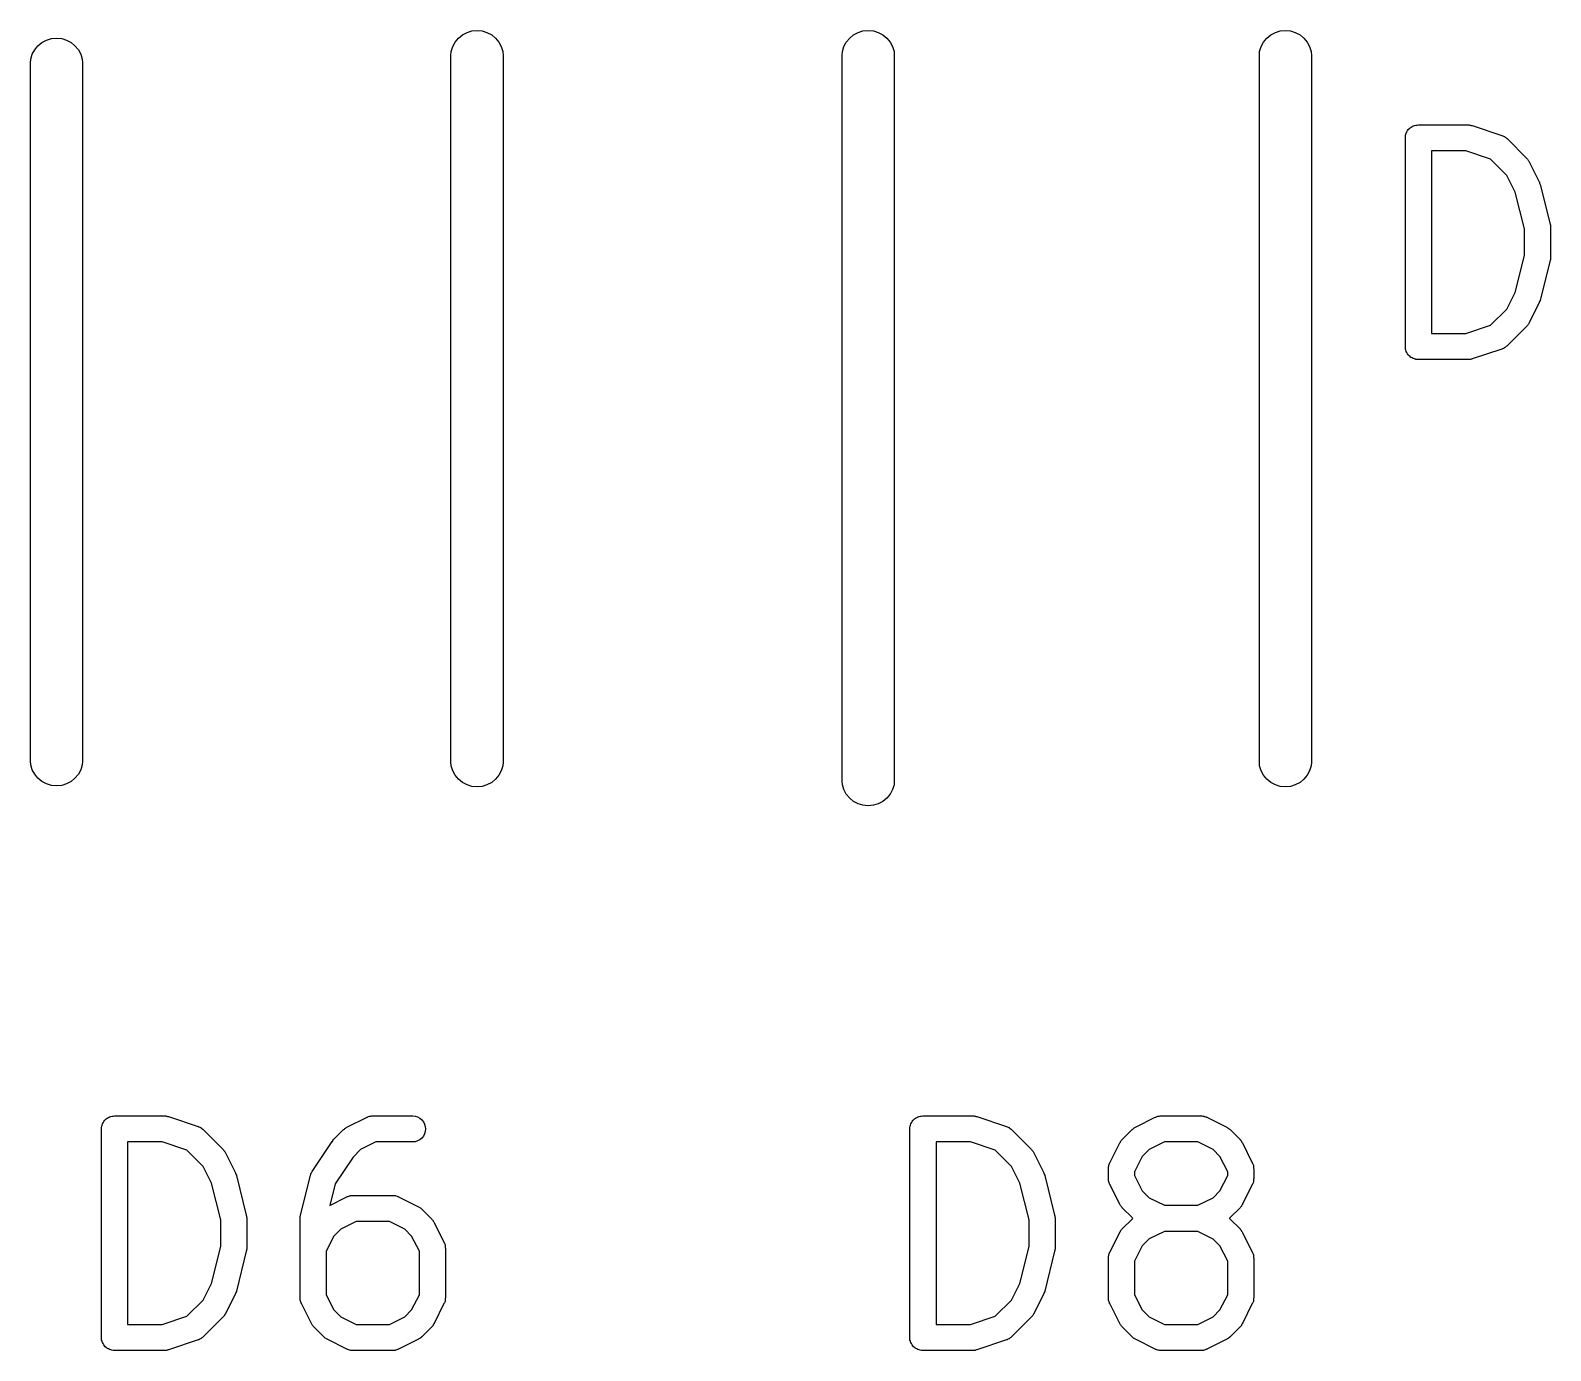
# Model space of a CAD drawing. Extents: x 160.5 to 231.1, y -123.8 to -81.5.
# Drawn here: x 172.09 to 177.92, y -98.51 to -93.45 of the extents above; entities that cross this region are included whole.
import ezdxf

# ---------------------------------------------------------------- set-up
doc = ezdxf.new("R2010")
doc.units = 0
doc.layers.add('BLACK', color=7, linetype='CONTINUOUS')

msp = doc.modelspace()

# ---------------------------------------------------------------- linework, layer by layer
at = {"layer": 'BLACK', "linetype": 'CONTINUOUS'}
for p, q in [((173.762, -93.4572), (173.78, -93.4514)), ((173.78, -93.4514), (173.8, -93.4495)), ((173.8, -93.4495), (173.82, -93.4514)), ((173.82, -93.4514), (173.838, -93.4572)), ((175.262, -93.4572), (175.28, -93.4514)), ((175.28, -93.4514), (175.3, -93.4495)), ((175.3, -93.4495), (175.32, -93.4514)), ((175.32, -93.4514), (175.338, -93.4572)), ((176.862, -93.4572), (176.88, -93.4514)), ((176.88, -93.4514), (176.9, -93.4495)), ((176.9, -93.4495), (176.92, -93.4514)), ((176.92, -93.4514), (176.938, -93.4572)), ((172.104, -93.5234), (172.116, -93.5081)), ((172.116, -93.5081), (172.131, -93.4957)), ((172.131, -93.4957), (172.149, -93.4864)), ((172.149, -93.4864), (172.168, -93.4806)), ((172.168, -93.4806), (172.187, -93.4787)), ((172.187, -93.4787), (172.207, -93.4806)), ((172.207, -93.4806), (172.226, -93.4864)), ((172.226, -93.4864), (172.243, -93.4957)), ((172.243, -93.4957), (172.258, -93.5081)), ((172.258, -93.5081), (172.271, -93.5234)), ((173.701, -93.5304), (173.707, -93.5115)), ((173.707, -93.5115), (173.716, -93.4942)), ((173.716, -93.4942), (173.729, -93.4789)), ((173.729, -93.4789), (173.744, -93.4665)), ((173.744, -93.4665), (173.762, -93.4572)), ((173.838, -93.4572), (173.856, -93.4665)), ((173.856, -93.4665), (173.871, -93.4789)), ((173.871, -93.4789), (173.884, -93.4942)), ((173.884, -93.4942), (173.893, -93.5115)), ((173.893, -93.5115), (173.899, -93.5304)), ((175.201, -93.5304), (175.207, -93.5115)), ((175.207, -93.5115), (175.216, -93.4942)), ((175.216, -93.4942), (175.229, -93.4789)), ((175.229, -93.4789), (175.244, -93.4665)), ((175.244, -93.4665), (175.262, -93.4572)), ((175.338, -93.4572), (175.356, -93.4665)), ((175.356, -93.4665), (175.371, -93.4789)), ((175.371, -93.4789), (175.384, -93.4942)), ((175.384, -93.4942), (175.393, -93.5115)), ((175.393, -93.5115), (175.399, -93.5304)), ((176.801, -93.5304), (176.807, -93.5115)), ((176.807, -93.5115), (176.816, -93.4942)), ((176.816, -93.4942), (176.829, -93.4789)), ((176.829, -93.4789), (176.844, -93.4665)), ((176.844, -93.4665), (176.862, -93.4572)), ((176.938, -93.4572), (176.956, -93.4665)), ((176.956, -93.4665), (176.971, -93.4789)), ((176.971, -93.4789), (176.984, -93.4942)), ((176.984, -93.4942), (176.993, -93.5115)), ((176.993, -93.5115), (176.999, -93.5304)), ((172.087, -93.5743), (172.089, -93.5596)), ((172.089, -93.5596), (172.094, -93.5407)), ((172.094, -93.5407), (172.104, -93.5234)), ((172.271, -93.5234), (172.28, -93.5407)), ((172.28, -93.5407), (172.286, -93.5596)), ((172.286, -93.5596), (172.287, -93.5743)), ((173.7, -93.5451), (173.701, -93.5304)), ((173.7, -96.2549), (173.7, -93.5451)), ((173.899, -93.5304), (173.9, -93.5451)), ((173.9, -93.5451), (173.9, -96.2549)), ((175.2, -93.5451), (175.201, -93.5304)), ((175.2, -96.3273), (175.2, -93.5451)), ((175.399, -93.5304), (175.4, -93.5451)), ((175.4, -93.5451), (175.4, -96.3273)), ((176.8, -93.5451), (176.801, -93.5304)), ((176.8, -96.2549), (176.8, -93.5451)), ((176.999, -93.5304), (177, -93.5451)), ((177, -93.5451), (177, -96.2549)), ((172.087, -96.2511), (172.087, -93.5743)), ((172.287, -93.5743), (172.287, -96.2511)), ((177.36, -93.8566), (177.361, -93.8518)), ((177.36, -93.8612), (177.36, -93.8566)), ((177.36, -93.8615), (177.36, -93.8612)), ((177.36, -93.8616), (177.36, -93.8615)), ((177.36, -93.8619), (177.36, -93.8616)), ((177.36, -93.8616), (177.36, -93.8616)), ((177.36, -94.6619), (177.36, -93.8619)), ((177.361, -93.8515), (177.362, -93.847)), ((177.361, -93.8517), (177.361, -93.8515)), ((177.361, -93.8518), (177.361, -93.8517)), ((177.362, -93.847), (177.363, -93.8425)), ((177.363, -93.8425), (177.364, -93.8424)), ((177.364, -93.8422), (177.366, -93.8381)), ((177.364, -93.8424), (177.364, -93.8422)), ((177.366, -93.8381), (177.368, -93.8339)), ((177.368, -93.8337), (177.371, -93.8301)), ((177.368, -93.8338), (177.368, -93.8337)), ((177.368, -93.8339), (177.368, -93.8338)), ((177.371, -93.8301), (177.374, -93.8264)), ((177.374, -93.8263), (177.375, -93.8262)), ((177.374, -93.8264), (177.374, -93.8263)), ((177.375, -93.8262), (177.378, -93.8233)), ((177.378, -93.8233), (177.382, -93.8203)), ((177.382, -93.8201), (177.386, -93.8179)), ((177.382, -93.8202), (177.382, -93.8201)), ((177.382, -93.8203), (177.382, -93.8202)), ((177.386, -93.8179), (177.39, -93.8157)), ((177.39, -93.8157), (177.391, -93.8156)), ((177.391, -93.8155), (177.395, -93.8142)), ((177.391, -93.8156), (177.391, -93.8155)), ((177.395, -93.8142), (177.4, -93.8129)), ((177.4, -93.8128), (177.405, -93.8124)), ((177.4, -93.8129), (177.4, -93.8128)), ((177.4, -93.8128), (177.4, -93.8128)), ((177.405, -93.8124), (177.41, -93.8119)), ((177.41, -93.8119), (177.6, -93.8119)), ((177.6, -93.8119), (177.601, -93.8119)), ((177.601, -93.8119), (177.603, -93.8122)), ((177.603, -93.8122), (177.606, -93.8123)), ((177.606, -93.8123), (177.608, -93.8128)), ((177.608, -93.8128), (177.61, -93.813)), ((177.61, -93.813), (177.613, -93.8138)), ((177.613, -93.8138), (177.616, -93.8145)), ((177.616, -93.8145), (177.73, -93.8526)), ((177.73, -93.8526), (177.731, -93.8528)), ((177.731, -93.8528), (177.732, -93.8534)), ((177.732, -93.8534), (177.733, -93.8538)), ((177.733, -93.8538), (177.737, -93.8555)), ((177.737, -93.8555), (177.74, -93.8569)), ((177.74, -93.8569), (177.741, -93.8578)), ((177.741, -93.8578), (177.742, -93.8584)), ((177.742, -93.8584), (177.745, -93.8606)), ((177.745, -93.8606), (177.748, -93.8626)), ((177.748, -93.8626), (177.749, -93.8637)), ((177.46, -93.9119), (177.46, -94.6119)), ((177.592, -93.9119), (177.46, -93.9119)), ((177.687, -93.9437), (177.592, -93.9119)), ((177.749, -93.8637), (177.75, -93.8646)), ((177.75, -93.8646), (177.826, -93.9408)), ((177.749, -94.0058), (177.687, -93.9437)), ((177.826, -93.9408), (177.826, -93.9413)), ((177.826, -93.9413), (177.828, -93.9435)), ((177.828, -93.9435), (177.83, -93.9456)), ((177.83, -93.9456), (177.831, -93.9473)), ((177.831, -93.9473), (177.832, -93.949)), ((177.832, -93.949), (177.834, -93.9515)), ((177.834, -93.9515), (177.835, -93.9538)), ((177.835, -93.9538), (177.873, -94.03)), ((177.781, -94.0698), (177.749, -94.0058)), ((177.873, -94.03), (177.874, -94.0306)), ((177.874, -94.0306), (177.874, -94.0309)), ((177.874, -94.0309), (177.874, -94.0311)), ((177.874, -94.0311), (177.875, -94.0355)), ((177.875, -94.0355), (177.877, -94.0398)), ((177.817, -94.2109), (177.781, -94.0698)), ((177.877, -94.0398), (177.877, -94.04)), ((177.877, -94.04), (177.877, -94.0403)), ((177.877, -94.0403), (177.915, -94.1926)), ((177.817, -94.3129), (177.817, -94.2109)), ((177.915, -94.1926), (177.915, -94.1933)), ((177.915, -94.1933), (177.915, -94.1942)), ((177.915, -94.1942), (177.916, -94.195)), ((177.916, -94.195), (177.916, -94.199)), ((177.916, -94.199), (177.917, -94.203)), ((177.917, -94.203), (177.917, -94.2039)), ((177.917, -94.2039), (177.917, -94.2048)), ((177.917, -94.2048), (177.917, -94.319)), ((177.781, -94.454), (177.817, -94.3129)), ((177.916, -94.3294), (177.915, -94.3303)), ((177.917, -94.3215), (177.916, -94.3255)), ((177.916, -94.3255), (177.916, -94.3294)), ((177.917, -94.319), (177.917, -94.3197)), ((177.917, -94.3197), (177.917, -94.3206)), ((177.917, -94.3206), (177.917, -94.3215)), ((177.915, -94.3312), (177.877, -94.4836)), ((177.915, -94.3303), (177.915, -94.3312)), ((177.749, -94.518), (177.781, -94.454)), ((177.873, -94.4938), (177.835, -94.57)), ((177.875, -94.4891), (177.873, -94.4934)), ((177.873, -94.4934), (177.873, -94.4936)), ((177.873, -94.4936), (177.873, -94.4938)), ((177.877, -94.4847), (177.875, -94.4891)), ((177.877, -94.4836), (177.877, -94.4842)), ((177.877, -94.4842), (177.877, -94.4844)), ((177.877, -94.4844), (177.877, -94.4847)), ((177.687, -94.5801), (177.749, -94.518)), ((177.46, -94.6119), (177.592, -94.6119)), ((177.592, -94.6119), (177.687, -94.5801)), ((177.826, -94.583), (177.75, -94.6592)), ((177.828, -94.5808), (177.826, -94.583)), ((177.83, -94.5788), (177.828, -94.5808)), ((177.831, -94.577), (177.83, -94.5788)), ((177.832, -94.5754), (177.831, -94.577)), ((177.833, -94.573), (177.832, -94.5754)), ((177.835, -94.5706), (177.833, -94.573)), ((177.835, -94.57), (177.835, -94.5706)), ((177.36, -94.6666), (177.36, -94.6619)), ((177.36, -94.6713), (177.36, -94.6666)), ((177.36, -94.6714), (177.36, -94.6713)), ((177.36, -94.6716), (177.36, -94.6714)), ((177.362, -94.6762), (177.36, -94.6716)), ((177.363, -94.6806), (177.362, -94.6762)), ((177.73, -94.6712), (177.616, -94.7093)), ((177.731, -94.6706), (177.73, -94.6712)), ((177.733, -94.6702), (177.731, -94.6706)), ((177.736, -94.6687), (177.733, -94.6702)), ((177.739, -94.6673), (177.736, -94.6687)), ((177.74, -94.6664), (177.739, -94.6673)), ((177.742, -94.6657), (177.74, -94.6664)), ((177.744, -94.6636), (177.742, -94.6657)), ((177.747, -94.6616), (177.744, -94.6636)), ((177.748, -94.6606), (177.747, -94.6616)), ((177.749, -94.6597), (177.748, -94.6606)), ((177.75, -94.6592), (177.749, -94.6597)), ((177.363, -94.6808), (177.363, -94.6806)), ((177.363, -94.681), (177.363, -94.6808)), ((177.366, -94.6852), (177.363, -94.681)), ((177.368, -94.6893), (177.366, -94.6852)), ((177.368, -94.6894), (177.368, -94.6893)), ((177.368, -94.6896), (177.368, -94.6894)), ((177.371, -94.6933), (177.368, -94.6896)), ((177.374, -94.6969), (177.371, -94.6933)), ((177.374, -94.697), (177.374, -94.6969)), ((177.374, -94.6971), (177.374, -94.697)), ((177.378, -94.7002), (177.374, -94.6971)), ((177.381, -94.7032), (177.378, -94.7002)), ((177.382, -94.7034), (177.381, -94.7032)), ((177.381, -94.7032), (177.381, -94.7032)), ((177.386, -94.7056), (177.382, -94.7034)), ((177.39, -94.7079), (177.386, -94.7056)), ((177.39, -94.708), (177.39, -94.7079)), ((177.39, -94.7079), (177.39, -94.7079)), ((177.395, -94.7094), (177.39, -94.708)), ((177.399, -94.7108), (177.395, -94.7094)), ((177.399, -94.7109), (177.399, -94.7108)), ((177.399, -94.7108), (177.399, -94.7108)), ((177.404, -94.7114), (177.399, -94.7109)), ((177.409, -94.7119), (177.404, -94.7114)), ((177.41, -94.7119), (177.409, -94.7119)), ((177.409, -94.7119), (177.409, -94.7119)), ((177.409, -94.7119), (177.409, -94.7119)), ((177.409, -94.7119), (177.409, -94.7119)), ((177.6, -94.7119), (177.41, -94.7119)), ((177.603, -94.7116), (177.6, -94.7119)), ((177.606, -94.7116), (177.603, -94.7116)), ((177.608, -94.7112), (177.606, -94.7116)), ((177.61, -94.711), (177.608, -94.7112)), ((177.612, -94.7101), (177.61, -94.711)), ((177.615, -94.7096), (177.612, -94.7101)), ((177.616, -94.7093), (177.615, -94.7096)), ((172.089, -96.2658), (172.087, -96.2511)), ((172.287, -96.2511), (172.286, -96.2658)), ((172.094, -96.2847), (172.089, -96.2658)), ((172.104, -96.302), (172.094, -96.2847)), ((172.116, -96.3173), (172.104, -96.302)), ((172.271, -96.302), (172.258, -96.3173)), ((172.28, -96.2847), (172.271, -96.302)), ((172.286, -96.2658), (172.28, -96.2847)), ((173.701, -96.2696), (173.7, -96.2549)), ((173.707, -96.2885), (173.701, -96.2696)), ((173.716, -96.3058), (173.707, -96.2885)), ((173.729, -96.3211), (173.716, -96.3058)), ((173.884, -96.3058), (173.871, -96.3211)), ((173.893, -96.2885), (173.884, -96.3058)), ((173.899, -96.2696), (173.893, -96.2885)), ((173.9, -96.2549), (173.899, -96.2696)), ((176.801, -96.2696), (176.8, -96.2549)), ((176.807, -96.2885), (176.801, -96.2696)), ((176.816, -96.3058), (176.807, -96.2885)), ((176.829, -96.3211), (176.816, -96.3058)), ((176.984, -96.3058), (176.971, -96.3211)), ((176.993, -96.2885), (176.984, -96.3058)), ((176.999, -96.2696), (176.993, -96.2885)), ((177, -96.2549), (176.999, -96.2696)), ((172.131, -96.3297), (172.116, -96.3173)), ((172.149, -96.339), (172.131, -96.3297)), ((172.168, -96.3448), (172.149, -96.339)), ((172.187, -96.3467), (172.168, -96.3448)), ((172.207, -96.3448), (172.187, -96.3467)), ((172.226, -96.339), (172.207, -96.3448)), ((172.243, -96.3297), (172.226, -96.339)), ((172.258, -96.3173), (172.243, -96.3297)), ((173.744, -96.3335), (173.729, -96.3211)), ((173.762, -96.3428), (173.744, -96.3335)), ((173.78, -96.3486), (173.762, -96.3428)), ((173.8, -96.3505), (173.78, -96.3486)), ((173.82, -96.3486), (173.8, -96.3505)), ((173.838, -96.3428), (173.82, -96.3486)), ((173.856, -96.3335), (173.838, -96.3428)), ((173.871, -96.3211), (173.856, -96.3335)), ((175.201, -96.342), (175.2, -96.3273)), ((175.207, -96.3609), (175.201, -96.342)), ((175.216, -96.3782), (175.207, -96.3609)), ((175.393, -96.3609), (175.384, -96.3782)), ((175.399, -96.342), (175.393, -96.3609)), ((175.4, -96.3273), (175.399, -96.342)), ((176.844, -96.3335), (176.829, -96.3211)), ((176.862, -96.3428), (176.844, -96.3335)), ((176.88, -96.3486), (176.862, -96.3428)), ((176.9, -96.3505), (176.88, -96.3486)), ((176.92, -96.3486), (176.9, -96.3505)), ((176.938, -96.3428), (176.92, -96.3486)), ((176.956, -96.3335), (176.938, -96.3428)), ((176.971, -96.3211), (176.956, -96.3335)), ((175.229, -96.3935), (175.216, -96.3782)), ((175.244, -96.4059), (175.229, -96.3935)), ((175.262, -96.4152), (175.244, -96.4059)), ((175.28, -96.421), (175.262, -96.4152)), ((175.3, -96.4229), (175.28, -96.421)), ((175.32, -96.421), (175.3, -96.4229)), ((175.338, -96.4152), (175.32, -96.421)), ((175.356, -96.4059), (175.338, -96.4152)), ((175.371, -96.3935), (175.356, -96.4059)), ((175.384, -96.3782), (175.371, -96.3935)), ((172.36, -97.6566), (172.361, -97.6518)), ((172.361, -97.6515), (172.362, -97.647)), ((172.361, -97.6517), (172.361, -97.6515)), ((172.361, -97.6518), (172.361, -97.6517)), ((172.362, -97.647), (172.363, -97.6425)), ((172.363, -97.6425), (172.364, -97.6424)), ((172.364, -97.6422), (172.366, -97.6381)), ((172.364, -97.6424), (172.364, -97.6422)), ((172.366, -97.6381), (172.368, -97.6339)), ((172.368, -97.6337), (172.371, -97.6301)), ((172.368, -97.6338), (172.368, -97.6337)), ((172.368, -97.6339), (172.368, -97.6338)), ((172.371, -97.6301), (172.374, -97.6264)), ((172.374, -97.6263), (172.375, -97.6262)), ((172.374, -97.6264), (172.374, -97.6263)), ((172.375, -97.6262), (172.378, -97.6233)), ((172.378, -97.6233), (172.382, -97.6203)), ((172.382, -97.6201), (172.386, -97.6179)), ((172.382, -97.6202), (172.382, -97.6201)), ((172.382, -97.6203), (172.382, -97.6202)), ((172.386, -97.6179), (172.39, -97.6157)), ((172.39, -97.6157), (172.391, -97.6156)), ((172.391, -97.6155), (172.395, -97.6142)), ((172.391, -97.6156), (172.391, -97.6155)), ((172.395, -97.6142), (172.4, -97.6129)), ((172.4, -97.6128), (172.405, -97.6124)), ((172.4, -97.6129), (172.4, -97.6128)), ((172.4, -97.6128), (172.4, -97.6128)), ((172.405, -97.6124), (172.41, -97.6119)), ((172.41, -97.6119), (172.6, -97.6119)), ((172.6, -97.6119), (172.601, -97.6119)), ((172.601, -97.6119), (172.603, -97.6122)), ((172.603, -97.6122), (172.606, -97.6123)), ((172.606, -97.6123), (172.608, -97.6128)), ((172.608, -97.6128), (172.61, -97.613)), ((172.61, -97.613), (172.613, -97.6138)), ((172.613, -97.6138), (172.616, -97.6145)), ((172.616, -97.6145), (172.73, -97.6526)), ((173.301, -97.6553), (173.378, -97.6172)), ((173.378, -97.6169), (173.38, -97.6164)), ((173.378, -97.6172), (173.378, -97.6169)), ((173.38, -97.6164), (173.381, -97.6157)), ((173.381, -97.6157), (173.384, -97.6147)), ((173.384, -97.6147), (173.387, -97.6135)), ((173.387, -97.6135), (173.389, -97.6133)), ((173.389, -97.6133), (173.39, -97.6129)), ((173.39, -97.6129), (173.394, -97.6125)), ((173.394, -97.6125), (173.397, -97.612)), ((173.397, -97.612), (173.399, -97.612)), ((173.399, -97.612), (173.4, -97.6119)), ((173.4, -97.6119), (173.552, -97.6119)), ((173.552, -97.6119), (173.553, -97.6119)), ((173.553, -97.6119), (173.563, -97.613)), ((173.563, -97.613), (173.572, -97.6159)), ((173.572, -97.6159), (173.581, -97.6206)), ((173.581, -97.6206), (173.588, -97.6269)), ((173.588, -97.6269), (173.594, -97.6345)), ((173.594, -97.6345), (173.599, -97.6432)), ((173.599, -97.6432), (173.601, -97.6525)), ((173.601, -97.6525), (173.602, -97.6623)), ((175.46, -97.6566), (175.461, -97.6518)), ((175.461, -97.6515), (175.462, -97.647)), ((175.461, -97.6517), (175.461, -97.6515)), ((175.461, -97.6518), (175.461, -97.6517)), ((175.462, -97.647), (175.463, -97.6425)), ((175.463, -97.6425), (175.464, -97.6424)), ((175.464, -97.6422), (175.466, -97.6381)), ((175.464, -97.6424), (175.464, -97.6422)), ((175.466, -97.6381), (175.468, -97.6339)), ((175.468, -97.6337), (175.471, -97.6301)), ((175.468, -97.6338), (175.468, -97.6337)), ((175.468, -97.6339), (175.468, -97.6338)), ((175.471, -97.6301), (175.474, -97.6264)), ((175.474, -97.6263), (175.475, -97.6262)), ((175.474, -97.6264), (175.474, -97.6263)), ((175.475, -97.6262), (175.478, -97.6233)), ((175.478, -97.6233), (175.482, -97.6203)), ((175.482, -97.6201), (175.486, -97.6179)), ((175.482, -97.6202), (175.482, -97.6201)), ((175.482, -97.6203), (175.482, -97.6202)), ((175.486, -97.6179), (175.49, -97.6157)), ((175.49, -97.6157), (175.491, -97.6156)), ((175.491, -97.6155), (175.495, -97.6142)), ((175.491, -97.6156), (175.491, -97.6155)), ((175.495, -97.6142), (175.5, -97.6129)), ((175.5, -97.6128), (175.505, -97.6124)), ((175.5, -97.6129), (175.5, -97.6128)), ((175.5, -97.6128), (175.5, -97.6128)), ((175.505, -97.6124), (175.51, -97.6119)), ((175.51, -97.6119), (175.7, -97.6119)), ((175.7, -97.6119), (175.701, -97.6119)), ((175.701, -97.6119), (175.703, -97.6122)), ((175.703, -97.6122), (175.706, -97.6123)), ((175.706, -97.6123), (175.708, -97.6128)), ((175.708, -97.6128), (175.71, -97.613)), ((175.71, -97.613), (175.713, -97.6138)), ((175.713, -97.6138), (175.716, -97.6145)), ((175.716, -97.6145), (175.83, -97.6526)), ((176.325, -97.6553), (176.401, -97.6172)), ((176.401, -97.6172), (176.402, -97.6169)), ((176.402, -97.6169), (176.403, -97.6164)), ((176.403, -97.6164), (176.405, -97.6157)), ((176.405, -97.6157), (176.408, -97.6147)), ((176.408, -97.6147), (176.411, -97.6135)), ((176.411, -97.6135), (176.413, -97.6133)), ((176.413, -97.6133), (176.414, -97.6129)), ((176.414, -97.6129), (176.417, -97.6125)), ((176.417, -97.6125), (176.421, -97.612)), ((176.421, -97.612), (176.422, -97.612)), ((176.422, -97.612), (176.424, -97.6119)), ((176.424, -97.6119), (176.576, -97.6119)), ((176.576, -97.6119), (176.577, -97.6119)), ((176.577, -97.6119), (176.578, -97.6121)), ((176.578, -97.6121), (176.58, -97.612)), ((176.58, -97.612), (176.583, -97.6126)), ((176.583, -97.6126), (176.587, -97.613)), ((176.587, -97.613), (176.588, -97.6134)), ((176.588, -97.6134), (176.589, -97.6137)), ((176.589, -97.6137), (176.593, -97.6149)), ((176.593, -97.6149), (176.596, -97.6159)), ((176.596, -97.6159), (176.597, -97.6167)), ((176.597, -97.6167), (176.599, -97.6172)), ((176.599, -97.6172), (176.675, -97.6553)), ((172.36, -97.6612), (172.36, -97.6566)), ((172.36, -97.6615), (172.36, -97.6612)), ((172.36, -97.6616), (172.36, -97.6615)), ((172.36, -97.6619), (172.36, -97.6616)), ((172.36, -97.6616), (172.36, -97.6616)), ((172.36, -98.4619), (172.36, -97.6619)), ((172.73, -97.6526), (172.731, -97.6528)), ((172.731, -97.6528), (172.732, -97.6534)), ((172.732, -97.6534), (172.733, -97.6538)), ((172.733, -97.6538), (172.737, -97.6555)), ((172.737, -97.6555), (172.74, -97.6569)), ((172.74, -97.6569), (172.741, -97.6578)), ((172.741, -97.6578), (172.742, -97.6585)), ((172.742, -97.6585), (172.745, -97.6606)), ((172.745, -97.6606), (172.748, -97.6626)), ((172.748, -97.6626), (172.749, -97.6637)), ((172.749, -97.6637), (172.75, -97.6646)), ((172.75, -97.6646), (172.826, -97.7408)), ((173.168, -97.8246), (173.244, -97.7104)), ((173.244, -97.7103), (173.245, -97.7098)), ((173.244, -97.7104), (173.244, -97.7103)), ((173.244, -97.7103), (173.244, -97.7103)), ((173.244, -97.7103), (173.244, -97.7103)), ((173.245, -97.7098), (173.247, -97.7063)), ((173.247, -97.7063), (173.25, -97.7027)), ((173.25, -97.7027), (173.288, -97.6646)), ((173.288, -97.6646), (173.289, -97.6642)), ((173.289, -97.6642), (173.291, -97.6624)), ((173.291, -97.6624), (173.293, -97.6605)), ((173.293, -97.6605), (173.295, -97.6594)), ((173.295, -97.6594), (173.297, -97.6581)), ((173.297, -97.6581), (173.299, -97.6568)), ((173.299, -97.6568), (173.301, -97.6553)), ((173.571, -97.7081), (173.562, -97.711)), ((173.58, -97.7035), (173.571, -97.7081)), ((173.588, -97.6974), (173.58, -97.7035)), ((173.594, -97.6899), (173.588, -97.6974)), ((173.598, -97.6813), (173.594, -97.6899)), ((173.601, -97.672), (173.598, -97.6813)), ((173.602, -97.6623), (173.601, -97.672)), ((175.46, -97.6612), (175.46, -97.6566)), ((175.46, -97.6615), (175.46, -97.6612)), ((175.46, -97.6616), (175.46, -97.6615)), ((175.46, -97.6619), (175.46, -97.6616)), ((175.46, -97.6616), (175.46, -97.6616)), ((175.46, -98.4619), (175.46, -97.6619)), ((175.83, -97.6526), (175.831, -97.6528)), ((175.831, -97.6528), (175.832, -97.6534)), ((175.832, -97.6534), (175.833, -97.6538)), ((175.833, -97.6538), (175.837, -97.6555)), ((175.837, -97.6555), (175.84, -97.6569)), ((175.84, -97.6569), (175.841, -97.6578)), ((175.841, -97.6578), (175.842, -97.6585)), ((175.842, -97.6585), (175.845, -97.6606)), ((175.845, -97.6606), (175.848, -97.6626)), ((175.848, -97.6626), (175.849, -97.6637)), ((175.849, -97.6637), (175.85, -97.6646)), ((175.85, -97.6646), (175.926, -97.7408)), ((176.267, -97.7128), (176.268, -97.7103)), ((176.268, -97.7103), (176.269, -97.7087)), ((176.269, -97.7087), (176.27, -97.7069)), ((176.27, -97.7069), (176.272, -97.7049)), ((176.272, -97.7049), (176.274, -97.7027)), ((176.274, -97.7027), (176.312, -97.6646)), ((176.312, -97.6646), (176.313, -97.6642)), ((176.313, -97.6642), (176.315, -97.6624)), ((176.315, -97.6624), (176.317, -97.6605)), ((176.317, -97.6605), (176.319, -97.6594)), ((176.319, -97.6594), (176.32, -97.6581)), ((176.32, -97.6581), (176.323, -97.6568)), ((176.323, -97.6568), (176.325, -97.6553)), ((176.675, -97.6553), (176.675, -97.6556)), ((176.675, -97.6556), (176.678, -97.6571)), ((176.678, -97.6571), (176.68, -97.6585)), ((176.68, -97.6585), (176.682, -97.6598)), ((176.682, -97.6598), (176.684, -97.6609)), ((176.684, -97.6609), (176.686, -97.6629)), ((176.686, -97.6629), (176.688, -97.6646)), ((176.688, -97.6646), (176.726, -97.7027)), ((176.726, -97.7027), (176.726, -97.7032)), ((176.726, -97.7032), (176.728, -97.7054)), ((176.728, -97.7054), (176.73, -97.7075)), ((176.73, -97.7075), (176.731, -97.7092)), ((176.731, -97.7092), (176.732, -97.7109)), ((172.46, -97.7119), (172.46, -98.4119)), ((172.592, -97.7119), (172.46, -97.7119)), ((172.687, -97.7437), (172.592, -97.7119)), ((172.749, -97.8058), (172.687, -97.7437)), ((172.826, -97.7408), (172.826, -97.7413)), ((172.826, -97.7413), (172.828, -97.7435)), ((172.828, -97.7435), (172.83, -97.7456)), ((172.83, -97.7456), (172.831, -97.7473)), ((172.831, -97.7473), (172.832, -97.749)), ((172.832, -97.749), (172.834, -97.7515)), ((172.834, -97.7515), (172.835, -97.7538)), ((172.835, -97.7538), (172.873, -97.83)), ((173.353, -97.7411), (173.325, -97.7699)), ((173.412, -97.7119), (173.353, -97.7411)), ((173.552, -97.7119), (173.412, -97.7119)), ((173.562, -97.711), (173.552, -97.7119)), ((175.56, -97.7119), (175.56, -98.4119)), ((175.692, -97.7119), (175.56, -97.7119)), ((175.787, -97.7437), (175.692, -97.7119)), ((175.849, -97.8058), (175.787, -97.7437)), ((175.926, -97.7408), (175.926, -97.7413)), ((175.926, -97.7413), (175.928, -97.7435)), ((175.928, -97.7435), (175.93, -97.7456)), ((175.93, -97.7456), (175.931, -97.7473)), ((175.931, -97.7473), (175.932, -97.749)), ((175.932, -97.749), (175.934, -97.7515)), ((175.934, -97.7515), (175.935, -97.7538)), ((175.935, -97.7538), (175.973, -97.83)), ((176.227, -97.7919), (176.265, -97.7157)), ((176.265, -97.7151), (176.267, -97.7128)), ((176.265, -97.7157), (176.265, -97.7151)), ((176.351, -97.7677), (176.321, -97.8261)), ((176.377, -97.7411), (176.351, -97.7677)), ((176.436, -97.7119), (176.377, -97.7411)), ((176.564, -97.7119), (176.436, -97.7119)), ((176.623, -97.7411), (176.564, -97.7119)), ((176.649, -97.7677), (176.623, -97.7411)), ((176.679, -97.8261), (176.649, -97.7677)), ((176.732, -97.7109), (176.734, -97.7134)), ((176.734, -97.7134), (176.735, -97.7157)), ((176.735, -97.7157), (176.773, -97.7919)), ((172.781, -97.8698), (172.749, -97.8058)), ((173.166, -97.8276), (173.168, -97.8246)), ((173.325, -97.7699), (173.256, -97.8729)), ((175.881, -97.8698), (175.849, -97.8058)), ((176.221, -97.8136), (176.222, -97.8121)), ((176.221, -97.8143), (176.221, -97.8136)), ((176.221, -97.8524), (176.221, -97.8143)), ((176.222, -97.8073), (176.223, -97.8039)), ((176.222, -97.8107), (176.222, -97.8073)), ((176.222, -97.8121), (176.222, -97.8107)), ((176.223, -97.801), (176.224, -97.7978)), ((176.223, -97.8025), (176.223, -97.801)), ((176.223, -97.8039), (176.223, -97.8025)), ((176.224, -97.7978), (176.225, -97.7946)), ((176.225, -97.7946), (176.226, -97.7933)), ((176.226, -97.7933), (176.227, -97.7919)), ((176.321, -97.8261), (176.321, -97.8406)), ((176.679, -97.8406), (176.679, -97.8261)), ((176.773, -97.7919), (176.774, -97.7926)), ((176.774, -97.7926), (176.774, -97.7939)), ((176.774, -97.7939), (176.775, -97.7952)), ((176.775, -97.7952), (176.776, -97.7985)), ((176.776, -97.7985), (176.777, -97.8017)), ((176.777, -97.8017), (176.777, -97.8032)), ((176.777, -97.8032), (176.778, -97.8046)), ((176.778, -97.8046), (176.778, -97.808)), ((176.778, -97.808), (176.778, -97.8113)), ((176.778, -97.8113), (176.778, -97.8128)), ((176.778, -97.8128), (176.779, -97.8143)), ((176.779, -97.8143), (176.779, -97.8524)), ((172.817, -98.0109), (172.781, -97.8698)), ((172.873, -97.83), (172.874, -97.8306)), ((172.874, -97.8306), (172.874, -97.8309)), ((172.874, -97.8309), (172.874, -97.8311)), ((172.874, -97.8311), (172.875, -97.8355)), ((172.875, -97.8355), (172.877, -97.8398)), ((172.877, -97.8398), (172.877, -97.84)), ((172.877, -97.84), (172.877, -97.8403)), ((172.877, -97.8403), (172.915, -97.9926)), ((173.123, -97.9926), (173.161, -97.8403)), ((173.161, -97.8396), (173.162, -97.8365)), ((173.161, -97.8403), (173.161, -97.8396)), ((173.162, -97.8365), (173.163, -97.8333)), ((173.163, -97.8333), (173.164, -97.8319)), ((173.164, -97.8319), (173.165, -97.8304)), ((173.165, -97.8304), (173.166, -97.8276)), ((173.256, -97.8729), (173.235, -97.955)), ((175.917, -98.0109), (175.881, -97.8698)), ((175.973, -97.83), (175.974, -97.8306)), ((175.974, -97.8306), (175.974, -97.8309)), ((175.974, -97.8309), (175.974, -97.8311)), ((175.974, -97.8311), (175.975, -97.8355)), ((175.975, -97.8355), (175.977, -97.8398)), ((175.977, -97.8398), (175.977, -97.84)), ((175.977, -97.84), (175.977, -97.8403)), ((175.977, -97.8403), (176.015, -97.9926)), ((176.222, -97.8538), (176.221, -97.8524)), ((176.222, -97.8553), (176.222, -97.8538)), ((176.222, -97.8587), (176.222, -97.8553)), ((176.222, -97.8621), (176.222, -97.8587)), ((176.223, -97.8635), (176.222, -97.8621)), ((176.223, -97.865), (176.223, -97.8635)), ((176.224, -97.8682), (176.223, -97.865)), ((176.225, -97.8714), (176.224, -97.8682)), ((176.226, -97.8727), (176.225, -97.8714)), ((176.226, -97.8741), (176.226, -97.8727)), ((176.227, -97.8747), (176.226, -97.8741)), ((176.265, -97.9509), (176.227, -97.8747)), ((176.321, -97.8406), (176.351, -97.899)), ((176.649, -97.899), (176.679, -97.8406)), ((176.773, -97.8747), (176.735, -97.9509)), ((176.774, -97.8734), (176.773, -97.8747)), ((176.775, -97.8721), (176.774, -97.8734)), ((176.776, -97.8688), (176.775, -97.8721)), ((176.777, -97.8656), (176.776, -97.8688)), ((176.778, -97.8594), (176.777, -97.8628)), ((176.777, -97.8628), (176.777, -97.8642)), ((176.777, -97.8642), (176.777, -97.8656)), ((176.779, -97.8531), (176.778, -97.8545)), ((176.778, -97.8545), (176.778, -97.856)), ((176.778, -97.856), (176.778, -97.8594)), ((176.779, -97.8524), (176.779, -97.8531)), ((173.235, -97.955), (173.301, -97.9219)), ((173.301, -97.9219), (173.302, -97.9216)), ((173.302, -97.9216), (173.303, -97.9211)), ((173.303, -97.9211), (173.305, -97.9204)), ((173.305, -97.9204), (173.308, -97.9194)), ((173.308, -97.9194), (173.311, -97.9183)), ((173.311, -97.9183), (173.313, -97.918)), ((173.313, -97.918), (173.314, -97.9176)), ((173.314, -97.9176), (173.318, -97.9173)), ((173.318, -97.9173), (173.321, -97.9168)), ((173.321, -97.9168), (173.322, -97.9168)), ((173.322, -97.9168), (173.324, -97.9167)), ((173.324, -97.9167), (173.476, -97.9167)), ((173.476, -97.9167), (173.477, -97.9167)), ((173.477, -97.9167), (173.478, -97.9168)), ((173.478, -97.9168), (173.48, -97.9168)), ((173.48, -97.9168), (173.483, -97.9174)), ((173.483, -97.9174), (173.487, -97.9178)), ((173.487, -97.9178), (173.488, -97.9182)), ((173.488, -97.9182), (173.489, -97.9185)), ((173.489, -97.9185), (173.493, -97.9197)), ((173.493, -97.9197), (173.496, -97.9207)), ((173.496, -97.9207), (173.497, -97.9214)), ((173.497, -97.9214), (173.499, -97.9219)), ((173.499, -97.9219), (173.575, -97.96)), ((176.351, -97.899), (176.377, -97.9256)), ((176.377, -97.9256), (176.436, -97.9548)), ((176.564, -97.9548), (176.623, -97.9256)), ((176.623, -97.9256), (176.649, -97.899)), ((172.915, -97.9926), (172.915, -97.9933)), ((172.915, -97.9933), (172.915, -97.9942)), ((172.915, -97.9942), (172.916, -97.995)), ((172.916, -97.995), (172.916, -97.999)), ((172.916, -97.999), (172.917, -98.003)), ((173.121, -98.0023), (173.122, -97.9983)), ((173.122, -98.0032), (173.121, -98.0023)), ((173.122, -97.9983), (173.123, -97.9944)), ((173.123, -97.9935), (173.123, -97.9926)), ((173.123, -97.9944), (173.123, -97.9935)), ((173.575, -97.96), (173.575, -97.9604)), ((173.575, -97.9604), (173.578, -97.9619)), ((173.578, -97.9619), (173.58, -97.9632)), ((173.58, -97.9632), (173.582, -97.9645)), ((173.582, -97.9645), (173.584, -97.9657)), ((173.584, -97.9657), (173.586, -97.9676)), ((173.586, -97.9676), (173.588, -97.9694)), ((173.588, -97.9694), (173.626, -98.0075)), ((176.015, -97.9926), (176.015, -97.9933)), ((176.015, -97.9933), (176.015, -97.9942)), ((176.015, -97.9942), (176.016, -97.995)), ((176.016, -97.995), (176.016, -97.999)), ((176.016, -97.999), (176.017, -98.003)), ((176.266, -97.9533), (176.265, -97.9509)), ((176.268, -97.9558), (176.266, -97.9533)), ((176.269, -97.9574), (176.268, -97.9558)), ((176.27, -97.9592), (176.269, -97.9574)), ((176.272, -97.9612), (176.27, -97.9592)), ((176.274, -97.9634), (176.272, -97.9612)), ((176.274, -97.9639), (176.274, -97.9634)), ((176.312, -98.002), (176.274, -97.9639)), ((176.314, -98.0038), (176.312, -98.002)), ((176.436, -97.9548), (176.564, -97.9548)), ((176.688, -98.002), (176.687, -98.0025)), ((176.726, -97.9639), (176.688, -98.002)), ((176.728, -97.9618), (176.726, -97.9639)), ((176.73, -97.9597), (176.728, -97.9618)), ((176.731, -97.958), (176.73, -97.9597)), ((176.732, -97.9564), (176.731, -97.958)), ((176.733, -97.9539), (176.732, -97.9564)), ((176.735, -97.9516), (176.733, -97.9539)), ((176.735, -97.9509), (176.735, -97.9516)), ((172.817, -98.1129), (172.817, -98.0109)), ((172.917, -98.003), (172.917, -98.0039)), ((172.917, -98.0039), (172.917, -98.0048)), ((172.917, -98.0048), (172.917, -98.119)), ((173.121, -98.0041), (173.122, -98.0032)), ((173.121, -98.0048), (173.121, -98.0041)), ((173.121, -98.3095), (173.121, -98.0048)), ((173.277, -98.0459), (173.251, -98.0725)), ((173.336, -98.0167), (173.277, -98.0459)), ((173.464, -98.0167), (173.336, -98.0167)), ((173.523, -98.0459), (173.464, -98.0167)), ((173.549, -98.0725), (173.523, -98.0459)), ((173.626, -98.0075), (173.626, -98.008)), ((173.626, -98.008), (173.628, -98.0102)), ((173.628, -98.0102), (173.63, -98.0122)), ((173.63, -98.0122), (173.631, -98.014)), ((173.631, -98.014), (173.632, -98.0156)), ((173.632, -98.0156), (173.634, -98.0181)), ((173.634, -98.0181), (173.635, -98.0205)), ((173.635, -98.0205), (173.673, -98.0967)), ((175.917, -98.1129), (175.917, -98.0109)), ((176.017, -98.003), (176.017, -98.0039)), ((176.017, -98.0039), (176.017, -98.0048)), ((176.017, -98.0048), (176.017, -98.119)), ((176.227, -98.1348), (176.265, -98.0586)), ((176.265, -98.058), (176.267, -98.0556)), ((176.265, -98.0586), (176.265, -98.058)), ((176.267, -98.0556), (176.268, -98.0531)), ((176.268, -98.0531), (176.269, -98.0515)), ((176.269, -98.0515), (176.27, -98.0498)), ((176.27, -98.0498), (176.272, -98.0478)), ((176.272, -98.0478), (176.274, -98.0456)), ((176.274, -98.0456), (176.312, -98.0075)), ((176.312, -98.0075), (176.313, -98.007)), ((176.313, -98.007), (176.315, -98.0053)), ((176.315, -98.0048), (176.314, -98.0038)), ((176.315, -98.0053), (176.315, -98.0048)), ((176.436, -98.0548), (176.377, -98.0839)), ((176.564, -98.0548), (176.436, -98.0548)), ((176.623, -98.084), (176.564, -98.0548)), ((176.687, -98.0025), (176.685, -98.0043)), ((176.685, -98.0043), (176.685, -98.0047)), ((176.685, -98.0047), (176.686, -98.0057)), ((176.686, -98.0057), (176.688, -98.0075)), ((176.688, -98.0075), (176.726, -98.0456)), ((176.726, -98.0456), (176.726, -98.0461)), ((176.726, -98.0461), (176.728, -98.0483)), ((176.728, -98.0483), (176.73, -98.0503)), ((176.73, -98.0503), (176.731, -98.0521)), ((176.731, -98.0521), (176.732, -98.0537)), ((176.732, -98.0537), (176.734, -98.0562)), ((176.734, -98.0562), (176.735, -98.0586)), ((176.735, -98.0586), (176.773, -98.1348)), ((172.781, -98.254), (172.817, -98.1129)), ((173.251, -98.0725), (173.221, -98.1308)), ((173.579, -98.1308), (173.549, -98.0725)), ((173.673, -98.0967), (173.674, -98.0973)), ((173.674, -98.0973), (173.674, -98.0987)), ((173.674, -98.0987), (173.675, -98.1)), ((173.675, -98.1), (173.676, -98.1033)), ((173.676, -98.1033), (173.677, -98.1065)), ((173.677, -98.1065), (173.677, -98.1079)), ((173.677, -98.1079), (173.678, -98.1093)), ((173.678, -98.1093), (173.678, -98.1127)), ((173.678, -98.1127), (173.678, -98.1161)), ((173.678, -98.1161), (173.678, -98.1176)), ((173.678, -98.1176), (173.679, -98.119)), ((175.881, -98.254), (175.917, -98.1129)), ((176.351, -98.1106), (176.321, -98.1689)), ((176.377, -98.0839), (176.351, -98.1106)), ((176.649, -98.1106), (176.623, -98.084)), ((176.679, -98.1689), (176.649, -98.1106)), ((172.915, -98.1312), (172.877, -98.2836)), ((172.916, -98.1294), (172.915, -98.1303)), ((172.915, -98.1303), (172.915, -98.1312)), ((172.917, -98.1215), (172.916, -98.1255)), ((172.916, -98.1255), (172.916, -98.1294)), ((172.917, -98.119), (172.917, -98.1197)), ((172.917, -98.1197), (172.917, -98.1206)), ((172.917, -98.1206), (172.917, -98.1215)), ((173.221, -98.1308), (173.221, -98.2977)), ((173.579, -98.2977), (173.579, -98.1308)), ((173.679, -98.119), (173.679, -98.3095)), ((176.015, -98.1312), (175.977, -98.2836)), ((176.016, -98.1294), (176.015, -98.1303)), ((176.015, -98.1303), (176.015, -98.1312)), ((176.017, -98.1215), (176.016, -98.1255)), ((176.016, -98.1255), (176.016, -98.1294)), ((176.017, -98.119), (176.017, -98.1197)), ((176.017, -98.1197), (176.017, -98.1206)), ((176.017, -98.1206), (176.017, -98.1215)), ((176.221, -98.1564), (176.222, -98.155)), ((176.221, -98.1571), (176.221, -98.1564)), ((176.221, -98.3095), (176.221, -98.1571)), ((176.222, -98.1501), (176.223, -98.1467)), ((176.222, -98.1535), (176.222, -98.1501)), ((176.222, -98.155), (176.222, -98.1535)), ((176.223, -98.1439), (176.224, -98.1407)), ((176.223, -98.1453), (176.223, -98.1439)), ((176.223, -98.1467), (176.223, -98.1453)), ((176.224, -98.1407), (176.225, -98.1374)), ((176.225, -98.1374), (176.226, -98.1362)), ((176.226, -98.1362), (176.227, -98.1348)), ((176.321, -98.1689), (176.321, -98.2977)), ((176.679, -98.2977), (176.679, -98.1689)), ((176.773, -98.1348), (176.774, -98.1354)), ((176.774, -98.1354), (176.774, -98.1368)), ((176.774, -98.1368), (176.775, -98.1381)), ((176.775, -98.1381), (176.776, -98.1414)), ((176.776, -98.1414), (176.777, -98.1446)), ((176.777, -98.1446), (176.777, -98.146)), ((176.777, -98.146), (176.778, -98.1474)), ((176.778, -98.1474), (176.778, -98.1508)), ((176.778, -98.1508), (176.778, -98.1542)), ((176.778, -98.1542), (176.778, -98.1557)), ((176.778, -98.1557), (176.779, -98.1571)), ((176.779, -98.1571), (176.779, -98.3095)), ((172.749, -98.318), (172.781, -98.254)), ((172.873, -98.2938), (172.835, -98.37)), ((172.875, -98.2891), (172.873, -98.2934)), ((172.873, -98.2934), (172.873, -98.2936)), ((172.873, -98.2936), (172.873, -98.2938)), ((172.877, -98.2847), (172.875, -98.2891)), ((172.877, -98.2836), (172.877, -98.2842)), ((172.877, -98.2842), (172.877, -98.2844)), ((172.877, -98.2844), (172.877, -98.2847)), ((175.849, -98.318), (175.881, -98.254)), ((175.973, -98.2938), (175.935, -98.37)), ((175.975, -98.2891), (175.973, -98.2934)), ((175.973, -98.2934), (175.973, -98.2936)), ((175.973, -98.2936), (175.973, -98.2938)), ((175.977, -98.2847), (175.975, -98.2891)), ((175.977, -98.2836), (175.977, -98.2842)), ((175.977, -98.2842), (175.977, -98.2844)), ((175.977, -98.2844), (175.977, -98.2847)), ((172.687, -98.3801), (172.749, -98.318)), ((173.122, -98.311), (173.121, -98.3095)), ((173.122, -98.3125), (173.122, -98.311)), ((173.122, -98.3158), (173.122, -98.3125)), ((173.122, -98.3192), (173.122, -98.3158)), ((173.123, -98.3206), (173.122, -98.3192)), ((173.123, -98.3221), (173.123, -98.3206)), ((173.124, -98.3253), (173.123, -98.3221)), ((173.125, -98.3286), (173.124, -98.3253)), ((173.126, -98.3299), (173.125, -98.3286)), ((173.126, -98.3313), (173.126, -98.3299)), ((173.127, -98.3319), (173.126, -98.3313)), ((173.165, -98.4081), (173.127, -98.3319)), ((173.221, -98.2977), (173.251, -98.3561)), ((173.549, -98.3561), (173.579, -98.2977)), ((173.673, -98.3319), (173.635, -98.4081)), ((173.674, -98.3305), (173.673, -98.3319)), ((173.675, -98.3292), (173.674, -98.3305)), ((173.676, -98.326), (173.675, -98.3292)), ((173.677, -98.3228), (173.676, -98.326)), ((173.678, -98.3165), (173.677, -98.3199)), ((173.677, -98.3199), (173.677, -98.3213)), ((173.677, -98.3213), (173.677, -98.3228)), ((173.679, -98.3102), (173.678, -98.3117)), ((173.678, -98.3117), (173.678, -98.3132)), ((173.678, -98.3132), (173.678, -98.3165)), ((173.679, -98.3095), (173.679, -98.3102)), ((175.787, -98.3801), (175.849, -98.318)), ((176.222, -98.311), (176.221, -98.3095)), ((176.222, -98.3125), (176.222, -98.311)), ((176.222, -98.3158), (176.222, -98.3125)), ((176.222, -98.3192), (176.222, -98.3158)), ((176.223, -98.3206), (176.222, -98.3192)), ((176.223, -98.3221), (176.223, -98.3206)), ((176.224, -98.3253), (176.223, -98.3221)), ((176.225, -98.3286), (176.224, -98.3253)), ((176.226, -98.3299), (176.225, -98.3286)), ((176.226, -98.3313), (176.226, -98.3299)), ((176.227, -98.3319), (176.226, -98.3313)), ((176.265, -98.4081), (176.227, -98.3319)), ((176.321, -98.2977), (176.351, -98.3561)), ((176.649, -98.3561), (176.679, -98.2977)), ((176.773, -98.3319), (176.735, -98.4081)), ((176.774, -98.3305), (176.773, -98.3319)), ((176.775, -98.3292), (176.774, -98.3305)), ((176.776, -98.326), (176.775, -98.3292)), ((176.777, -98.3228), (176.776, -98.326)), ((176.778, -98.3165), (176.777, -98.3199)), ((176.777, -98.3199), (176.777, -98.3213)), ((176.777, -98.3213), (176.777, -98.3228)), ((176.779, -98.3102), (176.778, -98.3117)), ((176.778, -98.3117), (176.778, -98.3132)), ((176.778, -98.3132), (176.778, -98.3165)), ((176.779, -98.3095), (176.779, -98.3102)), ((172.592, -98.4119), (172.687, -98.3801)), ((172.826, -98.383), (172.75, -98.4592)), ((172.828, -98.3808), (172.826, -98.383)), ((172.83, -98.3788), (172.828, -98.3808)), ((172.831, -98.377), (172.83, -98.3788)), ((172.832, -98.3754), (172.831, -98.377)), ((172.833, -98.373), (172.832, -98.3754)), ((172.835, -98.3706), (172.833, -98.373)), ((172.835, -98.37), (172.835, -98.3706)), ((173.166, -98.4105), (173.165, -98.4081)), ((173.251, -98.3561), (173.277, -98.3827)), ((173.277, -98.3827), (173.336, -98.4119)), ((173.464, -98.4119), (173.523, -98.3827)), ((173.523, -98.3827), (173.549, -98.3561)), ((173.635, -98.4087), (173.633, -98.4111)), ((173.635, -98.4081), (173.635, -98.4087)), ((175.692, -98.4119), (175.787, -98.3801)), ((175.926, -98.383), (175.85, -98.4592)), ((175.928, -98.3808), (175.926, -98.383)), ((175.93, -98.3788), (175.928, -98.3808)), ((175.931, -98.377), (175.93, -98.3788)), ((175.932, -98.3754), (175.931, -98.377)), ((175.933, -98.373), (175.932, -98.3754)), ((175.935, -98.3706), (175.933, -98.373)), ((175.935, -98.37), (175.935, -98.3706)), ((176.266, -98.4105), (176.265, -98.4081)), ((176.351, -98.3561), (176.377, -98.3827)), ((176.377, -98.3827), (176.436, -98.4119)), ((176.564, -98.4119), (176.623, -98.3827)), ((176.623, -98.3827), (176.649, -98.3561)), ((176.735, -98.4087), (176.733, -98.4111)), ((176.735, -98.4081), (176.735, -98.4087)), ((172.36, -98.4666), (172.36, -98.4619)), ((172.36, -98.4713), (172.36, -98.4666)), ((172.46, -98.4119), (172.592, -98.4119)), ((172.736, -98.4687), (172.733, -98.4702)), ((172.739, -98.4673), (172.736, -98.4687)), ((172.74, -98.4664), (172.739, -98.4673)), ((172.742, -98.4657), (172.74, -98.4664)), ((172.744, -98.4636), (172.742, -98.4657)), ((172.747, -98.4616), (172.744, -98.4636)), ((172.748, -98.4606), (172.747, -98.4616)), ((172.749, -98.4597), (172.748, -98.4606)), ((172.75, -98.4592), (172.749, -98.4597)), ((173.168, -98.4129), (173.166, -98.4105)), ((173.169, -98.4146), (173.168, -98.4129)), ((173.17, -98.4163), (173.169, -98.4146)), ((173.172, -98.4184), (173.17, -98.4163)), ((173.174, -98.4206), (173.172, -98.4184)), ((173.174, -98.4211), (173.174, -98.4206)), ((173.212, -98.4592), (173.174, -98.4211)), ((173.214, -98.4609), (173.212, -98.4592)), ((173.216, -98.4629), (173.214, -98.4609)), ((173.218, -98.464), (173.216, -98.4629)), ((173.22, -98.4654), (173.218, -98.464)), ((173.222, -98.4667), (173.22, -98.4654)), ((173.225, -98.4682), (173.222, -98.4667)), ((173.225, -98.4685), (173.225, -98.4682)), ((173.301, -98.5066), (173.225, -98.4685)), ((173.336, -98.4119), (173.464, -98.4119)), ((173.575, -98.4685), (173.499, -98.5066)), ((173.577, -98.467), (173.575, -98.4685)), ((173.58, -98.4657), (173.577, -98.467)), ((173.581, -98.4644), (173.58, -98.4657)), ((173.583, -98.4633), (173.581, -98.4644)), ((173.585, -98.4614), (173.583, -98.4633)), ((173.587, -98.4597), (173.585, -98.4614)), ((173.588, -98.4592), (173.587, -98.4597)), ((173.626, -98.4211), (173.588, -98.4592)), ((173.628, -98.4189), (173.626, -98.4211)), ((173.63, -98.4169), (173.628, -98.4189)), ((173.631, -98.4151), (173.63, -98.4169)), ((173.632, -98.4135), (173.631, -98.4151)), ((173.633, -98.4111), (173.632, -98.4135)), ((175.46, -98.4666), (175.46, -98.4619)), ((175.46, -98.4713), (175.46, -98.4666)), ((175.56, -98.4119), (175.692, -98.4119)), ((175.836, -98.4687), (175.833, -98.4702)), ((175.839, -98.4673), (175.836, -98.4687)), ((175.84, -98.4664), (175.839, -98.4673)), ((175.842, -98.4657), (175.84, -98.4664)), ((175.844, -98.4636), (175.842, -98.4657)), ((175.847, -98.4616), (175.844, -98.4636)), ((175.848, -98.4606), (175.847, -98.4616)), ((175.849, -98.4597), (175.848, -98.4606)), ((175.85, -98.4592), (175.849, -98.4597)), ((176.268, -98.4129), (176.266, -98.4105)), ((176.269, -98.4146), (176.268, -98.4129)), ((176.27, -98.4163), (176.269, -98.4146)), ((176.272, -98.4184), (176.27, -98.4163)), ((176.274, -98.4206), (176.272, -98.4184)), ((176.274, -98.4211), (176.274, -98.4206)), ((176.312, -98.4592), (176.274, -98.4211)), ((176.314, -98.4609), (176.312, -98.4592)), ((176.316, -98.4629), (176.314, -98.4609)), ((176.318, -98.464), (176.316, -98.4629)), ((176.32, -98.4654), (176.318, -98.464)), ((176.322, -98.4667), (176.32, -98.4654)), ((176.325, -98.4682), (176.322, -98.4667)), ((176.325, -98.4685), (176.325, -98.4682)), ((176.401, -98.5066), (176.325, -98.4685)), ((176.436, -98.4119), (176.564, -98.4119)), ((176.675, -98.4685), (176.599, -98.5066)), ((176.677, -98.467), (176.675, -98.4685)), ((176.68, -98.4657), (176.677, -98.467)), ((176.681, -98.4644), (176.68, -98.4657)), ((176.683, -98.4633), (176.681, -98.4644)), ((176.685, -98.4614), (176.683, -98.4633)), ((176.687, -98.4597), (176.685, -98.4614)), ((176.688, -98.4592), (176.687, -98.4597)), ((176.726, -98.4211), (176.688, -98.4592)), ((176.728, -98.4189), (176.726, -98.4211)), ((176.73, -98.4169), (176.728, -98.4189)), ((176.731, -98.4151), (176.73, -98.4169)), ((176.732, -98.4135), (176.731, -98.4151)), ((176.733, -98.4111), (176.732, -98.4135)), ((172.36, -98.4714), (172.36, -98.4713)), ((172.36, -98.4716), (172.36, -98.4714)), ((172.362, -98.4761), (172.36, -98.4716)), ((172.363, -98.4806), (172.362, -98.4761)), ((172.363, -98.4808), (172.363, -98.4806)), ((172.363, -98.481), (172.363, -98.4808)), ((172.366, -98.4852), (172.363, -98.481)), ((172.368, -98.4893), (172.366, -98.4852)), ((172.368, -98.4894), (172.368, -98.4893)), ((172.368, -98.4896), (172.368, -98.4894)), ((172.371, -98.4932), (172.368, -98.4896)), ((172.374, -98.4969), (172.371, -98.4932)), ((172.374, -98.497), (172.374, -98.4969)), ((172.374, -98.4971), (172.374, -98.497)), ((172.378, -98.5002), (172.374, -98.4971)), ((172.381, -98.5032), (172.378, -98.5002)), ((172.382, -98.5034), (172.381, -98.5032)), ((172.381, -98.5032), (172.381, -98.5032)), ((172.386, -98.5056), (172.382, -98.5034)), ((172.39, -98.5079), (172.386, -98.5056)), ((172.39, -98.508), (172.39, -98.5079)), ((172.39, -98.5079), (172.39, -98.5079)), ((172.395, -98.5094), (172.39, -98.508)), ((172.399, -98.5108), (172.395, -98.5094)), ((172.399, -98.5109), (172.399, -98.5108)), ((172.399, -98.5108), (172.399, -98.5108)), ((172.404, -98.5114), (172.399, -98.5109)), ((172.409, -98.5119), (172.404, -98.5114)), ((172.41, -98.5119), (172.409, -98.5119)), ((172.409, -98.5119), (172.409, -98.5119)), ((172.409, -98.5119), (172.409, -98.5119)), ((172.409, -98.5119), (172.409, -98.5119)), ((172.6, -98.5119), (172.41, -98.5119)), ((172.603, -98.5116), (172.6, -98.5119)), ((172.606, -98.5116), (172.603, -98.5116)), ((172.608, -98.5112), (172.606, -98.5116)), ((172.61, -98.511), (172.608, -98.5112)), ((172.612, -98.5101), (172.61, -98.511)), ((172.615, -98.5096), (172.612, -98.5101)), ((172.616, -98.5093), (172.615, -98.5096)), ((172.73, -98.4712), (172.616, -98.5093)), ((172.731, -98.4706), (172.73, -98.4712)), ((172.733, -98.4702), (172.731, -98.4706)), ((173.303, -98.5072), (173.301, -98.5066)), ((173.304, -98.5079), (173.303, -98.5072)), ((173.307, -98.5089), (173.304, -98.5079)), ((173.311, -98.5101), (173.307, -98.5089)), ((173.312, -98.5104), (173.311, -98.5101)), ((173.313, -98.5108), (173.312, -98.5104)), ((173.317, -98.5112), (173.313, -98.5108)), ((173.32, -98.5118), (173.317, -98.5112)), ((173.322, -98.5117), (173.32, -98.5118)), ((173.323, -98.5119), (173.322, -98.5117)), ((173.324, -98.5119), (173.323, -98.5119)), ((173.476, -98.5119), (173.324, -98.5119)), ((173.478, -98.5118), (173.476, -98.5119)), ((173.479, -98.5118), (173.478, -98.5118)), ((173.482, -98.5113), (173.479, -98.5118)), ((173.486, -98.511), (173.482, -98.5113)), ((173.487, -98.5105), (173.486, -98.511)), ((173.489, -98.5103), (173.487, -98.5105)), ((173.492, -98.5091), (173.489, -98.5103)), ((173.495, -98.5081), (173.492, -98.5091)), ((173.497, -98.5074), (173.495, -98.5081)), ((173.498, -98.5069), (173.497, -98.5074)), ((173.499, -98.5066), (173.498, -98.5069)), ((175.46, -98.4714), (175.46, -98.4713)), ((175.46, -98.4716), (175.46, -98.4714)), ((175.462, -98.4761), (175.46, -98.4716)), ((175.463, -98.4806), (175.462, -98.4761)), ((175.463, -98.4808), (175.463, -98.4806)), ((175.463, -98.481), (175.463, -98.4808)), ((175.466, -98.4852), (175.463, -98.481)), ((175.468, -98.4893), (175.466, -98.4852)), ((175.468, -98.4894), (175.468, -98.4893)), ((175.468, -98.4896), (175.468, -98.4894)), ((175.471, -98.4932), (175.468, -98.4896)), ((175.474, -98.4969), (175.471, -98.4932)), ((175.474, -98.497), (175.474, -98.4969)), ((175.474, -98.4971), (175.474, -98.497)), ((175.478, -98.5002), (175.474, -98.4971)), ((175.481, -98.5032), (175.478, -98.5002)), ((175.482, -98.5034), (175.481, -98.5032)), ((175.481, -98.5032), (175.481, -98.5032)), ((175.486, -98.5056), (175.482, -98.5034)), ((175.49, -98.5079), (175.486, -98.5056)), ((175.49, -98.508), (175.49, -98.5079)), ((175.49, -98.5079), (175.49, -98.5079)), ((175.495, -98.5094), (175.49, -98.508)), ((175.499, -98.5108), (175.495, -98.5094)), ((175.499, -98.5109), (175.499, -98.5108)), ((175.499, -98.5108), (175.499, -98.5108)), ((175.504, -98.5114), (175.499, -98.5109)), ((175.509, -98.5119), (175.504, -98.5114)), ((175.51, -98.5119), (175.509, -98.5119)), ((175.509, -98.5119), (175.509, -98.5119)), ((175.509, -98.5119), (175.509, -98.5119)), ((175.509, -98.5119), (175.509, -98.5119)), ((175.7, -98.5119), (175.51, -98.5119)), ((175.703, -98.5116), (175.7, -98.5119)), ((175.706, -98.5116), (175.703, -98.5116)), ((175.708, -98.5112), (175.706, -98.5116)), ((175.71, -98.511), (175.708, -98.5112)), ((175.712, -98.5101), (175.71, -98.511)), ((175.715, -98.5096), (175.712, -98.5101)), ((175.716, -98.5093), (175.715, -98.5096)), ((175.83, -98.4712), (175.716, -98.5093)), ((175.831, -98.4706), (175.83, -98.4712)), ((175.833, -98.4702), (175.831, -98.4706)), ((176.403, -98.5072), (176.401, -98.5066)), ((176.404, -98.5079), (176.403, -98.5072)), ((176.407, -98.5089), (176.404, -98.5079)), ((176.411, -98.5101), (176.407, -98.5089)), ((176.412, -98.5104), (176.411, -98.5101)), ((176.413, -98.5108), (176.412, -98.5104)), ((176.417, -98.5112), (176.413, -98.5108)), ((176.42, -98.5118), (176.417, -98.5112)), ((176.422, -98.5117), (176.42, -98.5118)), ((176.423, -98.5119), (176.422, -98.5117)), ((176.424, -98.5119), (176.423, -98.5119)), ((176.576, -98.5119), (176.424, -98.5119)), ((176.578, -98.5118), (176.576, -98.5119)), ((176.579, -98.5118), (176.578, -98.5118)), ((176.582, -98.5113), (176.579, -98.5118)), ((176.586, -98.511), (176.582, -98.5113)), ((176.587, -98.5105), (176.586, -98.511)), ((176.589, -98.5103), (176.587, -98.5105)), ((176.592, -98.5091), (176.589, -98.5103)), ((176.595, -98.5081), (176.592, -98.5091)), ((176.597, -98.5074), (176.595, -98.5081)), ((176.598, -98.5069), (176.597, -98.5074)), ((176.599, -98.5066), (176.598, -98.5069))]:
    msp.add_line(p, q, dxfattribs=at)

doc.saveas('drawing.dxf')
